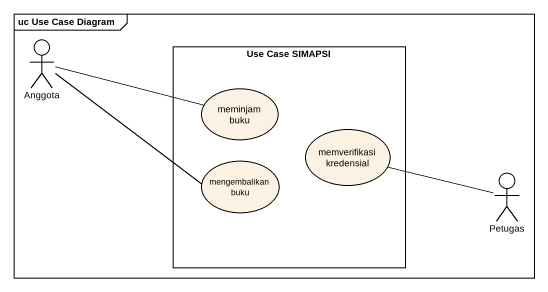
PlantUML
@startuml
mainframe uc Use Case Diagram
actor Anggota
rectangle "Use Case SIMAPSI" as Use_Case_SIMAPSI {
  usecase "meminjam buku" as meminjam_buku
  usecase "memverifikasi kredensial" as memverifikasi_kredensial
  usecase "mengembalikan buku" as mengembalikan_buku
}
actor Petugas
Anggota -right- meminjam_buku
Anggota -right- mengembalikan_buku
Petugas -left- memverifikasi_kredensial
@enduml
